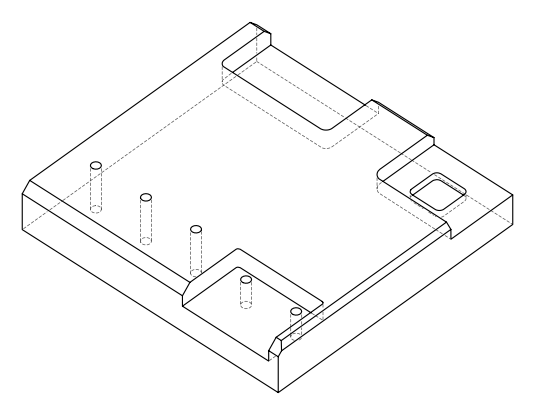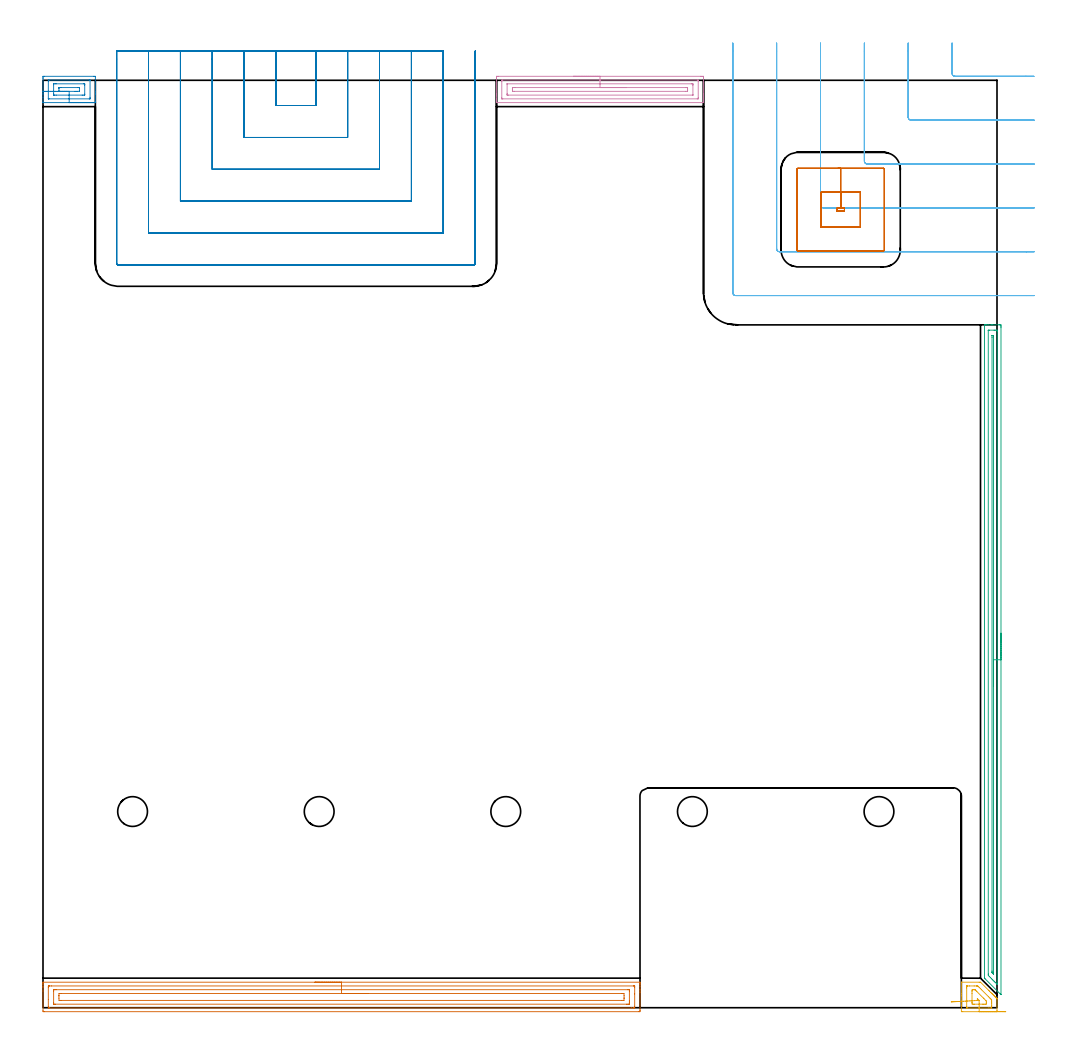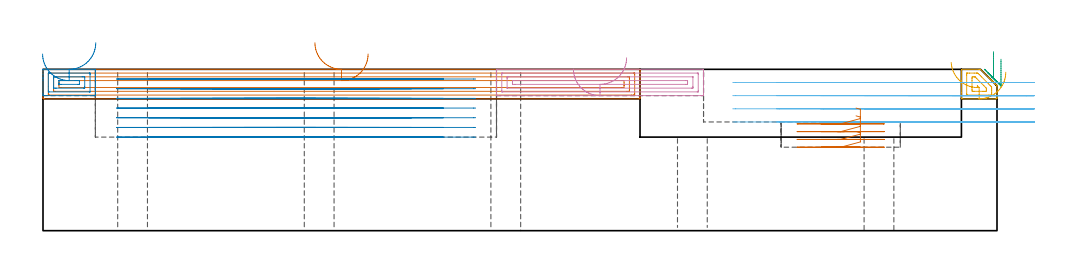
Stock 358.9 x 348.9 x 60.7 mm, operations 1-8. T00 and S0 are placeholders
(PLAN: 19 operations, 6 tool changes, 185.8 min)
(1 AREA_MILL | FG_CHAMFER_SURFACE | UGT0205_001 | 7.45 min | 14221 mm3)
(2 AREA_MILL_1 | FG_CHAMFER_SURFACE_1 | UGT0205_001 | 0.84 min | 1253 mm3)
(3 AREA_MILL_2 | FG_CHAMFER_SURFACE_2 | UGT0205_001 | 6.14 min | 4991 mm3)
(4 AREA_MILL_3 | FG_CHAMFER_SURFACE_3 | UGT0205_001 | 2.71 min | 4389 mm3)
(5 AREA_MILL_4 | FG_CHAMFER_SURFACE_4 | UGT0205_001 | 0.62 min | 1068 mm3)
(6 MILL_CORNER_NOTCH_RECTANGULAR | CORNER_NOTCH_RECTANGULAR | UGT0201_105 | Follow Part, ap 5.5, ae 75% | 6.63 min | 200130 mm3)
(7 MILL_RECTANGULAR_POCKET | POCKET_RECTANGULAR_STRAIGHT | NXT0201_011 | Follow Part, ap 3, ae 75% | 2.13 min | 18020 mm3)
(8 MILL_SLOT | SLOT_PARTIAL_RECTANGULAR | UGT0201_008 | Follow Part, ap 4, ae 75% | 25.81 min | 296875 mm3)
(9 MILL_SLOT_1 | SLOT_PARTIAL_RECTANGULAR_1 | NXT0201_008 | Follow Part, ap 1.5, ae 75% | 132.2 min | 254080 mm3)
(10 SPOT_DRILL | STEP1HOLE | NXT0321_9005460120000 | 0.03 min | 14 mm3)
(11 SPOT_DRILL_1 | STEP1HOLE_1 | NXT0321_9005460120000 | 0.03 min | 11 mm3)
(12 SPOT_DRILL_2 | STEP1HOLE_2 | NXT0321_9005460120000 | 0.03 min | 14 mm3)
(13 SPOT_DRILL_3 | STEP1HOLE_3 | NXT0321_9005460120000 | 0.03 min | 13 mm3)
(14 SPOT_DRILL_4 | STEP1HOLE_4 | NXT0321_9005460120000 | 0.03 min | 8 mm3)
(15 DRILL_THROUGH_HOLE_INTO_CENTER | STEP1HOLE | NXT0301_083 | 0.27 min | 5966 mm3)
(16 DRILL_THROUGH_HOLE_INTO_CENTER_1 | STEP1HOLE_1 | NXT0301_083 | 0.17 min | 3436 mm3)
(17 DRILL_THROUGH_HOLE_INTO_CENTER_2 | STEP1HOLE_2 | NXT0301_083 | 0.17 min | 3453 mm3)
(18 DRILL_THROUGH_HOLE_INTO_CENTER_3 | STEP1HOLE_3 | NXT0301_083 | 0.27 min | 5972 mm3)
(19 DRILL_THROUGH_HOLE_INTO_CENTER_4 | STEP1HOLE_4 | NXT0301_083 | 0.27 min | 5959 mm3)
(TOOL UGT0205_001 | Chamfer Mill 20 x 3 x 45 deg. | D20 FL50 Z2)
(TOOL UGT0201_105 | End Mill 22 mm | D22 FL25 Z2)
(TOOL NXT0201_011 | ENDMILL 12mm [2P460-1200-NA 1630] | D12 FL38 Z6)
(TOOL UGT0201_008 | End Mill 16 mm | D16 FL32 Z4)
(TOOL NXT0201_008 | ENDMILL 6mm [2P460-0600-NA 1630] | D6 FL26 Z6)
(TOOL NXT0321_9005460120000 | NC Spot Drill, 142deg, 12mm, Carbide, Uncoated | D12 PA142 FL30 Z2)
(TOOL NXT0301_083 | Carbide Drill 11.2mm [860.1-1120-056A1-MM 2214] | D11.2 PA140 FL72 Z2)
(OP 1 AREA_MILL)
G17 G21 G94 G90
T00 M6
G54
G17 G0 G90 X102.3 Y9.6 S1061 M3
G43 Z70.7 H0
G94 G1 X102.338 Z69.828 F250.
X102.452 Z68.963
X102.641 Z68.112
X102.903 Z67.28
X103.237 Z66.474
X103.64 Z65.7
X104.108 Z64.964
X104.64 Z64.272
X105.229 Z63.629
X105.872 Z63.039
X106.564 Z62.508
X107.3 Z62.04
X108.074 Z61.637
X108.88 Z61.303
X109.712 Z61.041
X110.563 Z60.852
X111.428 Z60.738
X112.3 Z60.7
X224.427
X224.59 Y9.597 Z60.688
X224.594 Y9.531 Z60.623
X224.6 Y9.112 Z60.211
Y8.766 Z59.865
Y8.074 Z59.17
Y6.834 Z57.931
Y6.286 Z57.38
Y5.666 Z56.761
Y-0.869 Z50.229
X224.598 Y-1.145 Z49.952
X224.59 Y-1.492 Z49.606
X224.244 Y-1.499 Z49.599
X0.619 Y-1.5 Z49.6
X0.354 Y-1.497 Z49.602
X0.01 Y-1.492 Z49.606
X0. Y-1.143 Z49.954
Y6.286 Z57.38
Y7.729 Z58.825
Y8.074 Z59.17
Y8.766 Z59.865
Y9.112 Z60.212
X0.006 Y9.531 Z60.623
X0.01 Y9.597 Z60.688
X0.173 Y9.6 Z60.7
X112.3
Y8.186 Z59.286
X222.194
X222.305 Y8.185 Z59.285
X222.527 Y8.181 Z59.281
X222.584 Y8.179 Z59.279
X222.59 Y8.166 Z59.266
X222.596 Y8.132 Z59.232
X222.598 Y8.074 Z59.174
X222.6 Y7.668 Z58.768
Y5.188 Z56.288
X222.599 Y0.514 Z51.614
X222.593 Y0.026 Z51.126
X222.59 Y-0.069 Z51.031
X222.416 Y-0.08 Z51.02
X222.303 Y-0.084 Z51.016
X222.194 Y-0.085 Z51.015
X221.412 Y-0.086 Z51.014
X2.406
X2.295 Y-0.085 Z51.015
X2.073 Y-0.081 Z51.019
X2.016 Y-0.079 Z51.021
X2.01 Y-0.066 Z51.034
X2.004 Y-0.032 Z51.068
X2.001 Y0.026 Z51.126
X2. Y0.432 Z51.532
Y3.115 Z54.215
X2.001 Y7.586 Z58.686
X2.007 Y8.074 Z59.174
X2.01 Y8.169 Z59.269
X2.184 Y8.18 Z59.28
X2.297 Y8.184 Z59.284
X2.406 Y8.185 Z59.285
X3.188 Y8.186 Z59.286
X112.3
Y6.771 Z57.871
X219.922
X220.407 Y6.769 Z57.869
X220.567 Y6.767 Z57.867
X220.587 Y6.765 Z57.865
X220.592 Y6.711 Z57.811
X220.597 Y6.608 Z57.708
X220.599 Y6.479 Z57.579
X220.6 Y6.286 Z57.386
Y2.515 Z53.615
X220.599 Y1.814 Z52.914
X220.598 Y1.623 Z52.723
X220.59 Y1.428 Z52.528
X220.58 Y1.335 Z52.435
X220.528 Y1.333 Z52.433
X220.407 Y1.33 Z52.43
X219.998 Y1.329 Z52.429
X219.513 Y1.328 Z52.428
X4.678 Y1.329 Z52.429
X4.193 Y1.331 Z52.431
X4.032 Y1.333 Z52.433
X4.013 Y1.335 Z52.435
X4.008 Y1.389 Z52.489
X4.003 Y1.492 Z52.592
X4.001 Y1.621 Z52.721
X4. Y1.814 Z52.914
X4.001 Y6.286 Z57.386
X4.002 Y6.477 Z57.577
X4.01 Y6.672 Z57.772
X4.02 Y6.765 Z57.865
X4.072 Y6.767 Z57.867
X4.193 Y6.77 Z57.87
X4.602 Y6.771 Z57.871
X5.087
X112.3
Y5.357 Z56.457
X217.761
X218.577 Y5.35 Z56.45
X218.6 Y4.517 Z55.617
Y3.623 Z54.723
Y3.603 Z54.703
X218.579 Y2.75 Z53.85
X217.726 Y2.743 Z53.843
X6.839
X6.023 Y2.75 Z53.85
X6. Y3.583 Z54.683
Y4.477 Z55.577
Y4.497 Z55.597
X6.021 Y5.35 Z56.45
X6.873 Y5.357 Z56.457
X112.3
X113.172 Z56.495
X114.036 Z56.609
X114.888 Z56.798
X115.72 Z57.06
X116.526 Z57.394
X117.3 Z57.797
X118.036 Z58.266
X118.728 Z58.797
X119.371 Z59.386
X119.96 Z60.029
X120.491 Z60.722
X120.96 Z61.457
X121.363 Z62.231
X121.697 Z63.037
X121.959 Z63.869
X122.148 Z64.721
X122.262 Z65.586
X122.3 Z66.457
G0 Z70.7
M5
M2
(OP 2 AREA_MILL_1)
G17 G21 G94 G90
T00 M6
G54
G17 G0 G90 X19.85 Y340.5 S1061 M3
G43 Z70.7 H0
G94 G1 X19.812 Z69.828 F250.
X19.698 Z68.963
X19.509 Z68.112
X19.247 Z67.28
X18.913 Z66.474
X18.51 Z65.7
X18.042 Z64.964
X17.51 Z64.272
X16.921 Z63.629
X16.278 Z63.039
X15.586 Z62.508
X14.85 Z62.04
X14.076 Z61.637
X13.27 Z61.303
X12.438 Z61.041
X11.587 Z60.852
X10.722 Z60.738
X9.85 Z60.7
X0.09
X0.008 Y340.503 Z60.689
X0. Y340.515 Z60.677
Y340.709 Z60.489
Y342.433 Z58.766
Y343.678 Z57.52
Y343.857 Z57.341
Y344.564 Z56.629
Y349.528 Z51.668
X0.003 Y349.881 Z51.315
X0.007 Y350.391 Z50.805
X0.021 Y350.393 Z50.803
X0.533 Y350.4 Z50.8
X19.167
X19.539 Y350.395 Z50.802
X19.69 Y350.391 Z50.805
X19.7 Y350.235 Z50.961
Y344.564 Z56.629
Y343.857 Z57.341
Y343.678 Z57.52
Y340.71 Z60.489
Y340.515 Z60.677
X19.692 Y340.503 Z60.689
X19.611 Y340.5 Z60.7
X9.85
Y341.914 Z59.286
X2.308
X2.09 Y341.916 Z59.284
X2.038 Y341.918 Z59.282
X2.018 Y341.921 Z59.279
X2.01 Y341.93 Z59.27
X2.004 Y341.981 Z59.219
X2.001 Y342.031 Z59.169
X2. Y348.416 Z52.784
X2.004 Y348.724 Z52.476
X2.01 Y348.929 Z52.271
X2.016 Y348.98 Z52.22
X2.035 Y348.982 Z52.218
X2.089 Y348.984 Z52.216
X2.308 Y348.986 Z52.214
X17.392
X17.61 Y348.984 Z52.216
X17.662 Y348.982 Z52.218
X17.682 Y348.979 Z52.221
X17.69 Y348.97 Z52.23
X17.696 Y348.92 Z52.28
X17.699 Y348.869 Z52.331
X17.7 Y342.484 Z58.716
X17.696 Y342.176 Z59.024
X17.69 Y341.972 Z59.228
X17.685 Y341.92 Z59.28
X17.665 Y341.918 Z59.282
X17.612 Y341.916 Z59.284
X17.392 Y341.914 Z59.286
X9.85
Y343.328 Z57.872
X4.97
X4.432 Y343.329 Z57.871
X4.083 Y343.331 Z57.869
X4.034 Y343.332 Z57.868
X4.012 Y343.335 Z57.865
X4.007 Y343.43 Z57.77
X4.001 Y343.595 Z57.605
X4. Y343.678 Z57.522
Y343.76 Z57.44
Y347.223 Z53.977
Y347.305 Z53.895
X4.003 Y347.387 Z53.813
X4.01 Y347.55 Z53.65
X4.023 Y347.565 Z53.635
X4.04 Y347.568 Z53.632
X4.083 Y347.57 Z53.63
X4.62 Y347.572 Z53.628
X4.97
X15.268 Y347.571 Z53.629
X15.617 Y347.57 Z53.63
X15.666 Y347.568 Z53.632
X15.688 Y347.566 Z53.634
X15.693 Y347.47 Z53.73
X15.699 Y347.305 Z53.895
X15.7 Y347.223 Z53.977
Y347.14 Z54.06
Y343.678 Z57.522
Y343.595 Z57.605
X15.697 Y343.513 Z57.687
X15.69 Y343.35 Z57.85
X15.677 Y343.335 Z57.865
X15.66 Y343.332 Z57.868
X15.617 Y343.33 Z57.87
X15.08 Y343.329 Z57.871
X14.73 Y343.328 Z57.872
X9.85
Y344.743 Z56.457
X6.565
X6.023 Y344.748 Z56.452
X6.013 Y344.749 Z56.451
X6.009 Y344.757 Z56.443
X6.004 Y344.792 Z56.408
X6.001 Y344.866 Z56.334
Y345.822 Z55.378
X6.003 Y346.008 Z55.192
X6.007 Y346.1 Z55.1
X6.01 Y346.142 Z55.058
X6.042 Y346.152 Z55.048
X6.744 Y346.156 Z55.044
X6.924 Y346.157 Z55.043
X13.135
X13.677 Y346.152 Z55.048
X13.687 Y346.151 Z55.049
X13.691 Y346.143 Z55.057
X13.696 Y346.108 Z55.092
X13.699 Y346.034 Z55.166
Y345.078 Z56.122
X13.697 Y344.892 Z56.308
X13.694 Y344.8 Z56.4
X13.69 Y344.758 Z56.442
X13.658 Y344.749 Z56.451
X12.956 Y344.744 Z56.456
X12.776 Y344.743 Z56.457
X12.068
X9.85
X8.978 Z56.495
X8.114 Z56.609
X7.262 Z56.798
X6.43 Z57.06
X5.624 Z57.394
X4.85 Z57.797
X4.114 Z58.266
X3.422 Z58.797
X2.779 Z59.386
X2.19 Z60.029
X1.659 Z60.722
X1.19 Z61.457
X0.787 Z62.231
X0.453 Z63.037
X0.191 Z63.869
X0.002 Z64.721
X-0.112 Z65.586
X-0.15 Z66.457
G0 Z70.7
M5
M2
(OP 3 AREA_MILL_2)
G17 G21 G94 G90
T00 M6
G54
G17 G0 G90 X360.4 Y140.9 S1061 M3
G43 Z70.7 H0
Z64.5
G94 G1 Y140.862 Z63.628 F250.
Y140.748 Z62.764
Y140.559 Z61.912
Y140.297 Z61.08
Y139.963 Z60.274
Y139.56 Z59.5
Y139.092 Z58.764
Y138.56 Z58.072
Y137.971 Z57.429
Y137.328 Z56.84
Y136.636 Z56.308
Y135.9 Z55.84
Y135.126 Z55.437
Y134.32 Z55.103
Y133.488 Z54.841
Y132.637 Z54.652
Y131.772 Z54.538
Y130.9 Z54.5
Y5.06
X360.398 Y4.914 Z54.501
X360.386 Y4.923 Z54.513
X360.241 Y5.06 Z54.658
X354.429 Y10.871 Z60.471
X354.207 Y11.097 Z60.686
X354.204 Y11.104 Z60.689
X354.2 Y11.307 Z60.7
Y256.74
X354.202 Y256.894 Z60.688
X354.205 Y256.9 Z60.685
X354.525 Z60.374
X354.906 Z59.994
X355.537 Z59.358
X356.734 Z58.163
X357.3 Z57.594
X359.662 Z55.234
X359.945 Y256.897 Z54.951
X360.391 Y256.891 Z54.505
X360.394 Y256.749 Z54.503
X360.399 Y256.294 Z54.501
X360.4 Y255.834 Z54.5
Y130.9
X358.986 Z55.914
X358.985 Y9.155 Z55.915
X358.984 Y9.076 Z55.916
X358.979 Y8.795 Z55.921
X358.889 Y8.873 Z56.011
X358.677 Y9.076 Z56.223
X358.182 Y9.568 Z56.718
X357.781 Y9.968 Z57.119
X357.3 Y10.45 Z57.6
X356.889 Y10.861 Z58.011
X356.418 Y11.334 Z58.482
X356.007 Y11.753 Z58.893
X355.621 Y12.165 Z59.279
X355.615 Y12.566 Z59.285
Y12.646
Y254.713
X355.616 Y254.814 Z59.284
X355.618 Y254.864 Z59.282
X355.62 Y254.882 Z59.28
X355.647 Y254.89 Z59.253
X356.034 Y254.898 Z58.866
X357.796 Y254.9 Z57.104
X358.182 Y254.899 Z56.718
X358.681 Y254.897 Z56.219
X358.886 Y254.89 Z56.014
X358.979 Y254.876 Z55.921
X358.984 Y254.589 Z55.916
X358.985 Y254.509 Z55.915
X358.986 Y130.9 Z55.914
X357.572 Z57.328
X357.571 Y13.264 Z57.329
X357.568 Y12.646 Z57.332
X357.567 Y12.645 Z57.333
X357.558 Y12.646 Z57.342
X357.3 Y12.902 Z57.6
X357.144 Y13.062 Z57.756
X357.067 Y13.144 Z57.833
X357.035 Y13.189 Z57.865
X357.034 Y13.264 Z57.866
X357.03 Y13.538 Z57.87
X357.029 Y13.813 Z57.871
Y252.106
X357.031 Y252.724 Z57.869
X357.034 Y252.861 Z57.866
X357.035 Y252.887 Z57.865
X357.069 Y252.892 Z57.831
X357.129 Y252.898 Z57.771
X357.3 Y252.895 Z57.6
X357.473 Y252.89 Z57.427
X357.565 Y252.88 Z57.335
X357.568 Y252.815 Z57.332
X357.57 Y252.724 Z57.33
X357.571 Y252.45 Z57.329
X357.572 Y130.9 Z57.328
Y130.028 Z57.367
Y129.164 Z57.48
Y128.312 Z57.669
Y127.48 Z57.932
Y126.674 Z58.265
Y125.9 Z58.668
Y125.164 Z59.137
Y124.472 Z59.668
Y123.829 Z60.257
Y123.24 Z60.901
Y122.709 Z61.593
Y122.24 Z62.328
Y121.837 Z63.102
Y121.503 Z63.908
Y121.241 Z64.74
Y121.052 Z65.592
Y120.938 Z66.457
Y120.9 Z67.328
G0 Z70.7
M5
M2
(OP 4 AREA_MILL_3)
G17 G21 G94 G90
T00 M6
G54
G17 G0 G90 X199.55 Y350.4 S1061 M3
G43 Z70.7 H0
Z60.8
G94 G1 X199.588 Z59.928 F250.
X199.702 Z59.063
X199.891 Z58.212
X200.153 Z57.38
X200.487 Z56.574
X200.89 Z55.8
X201.359 Z55.064
X201.89 Z54.372
X202.479 Z53.729
X203.122 Z53.139
X203.814 Z52.608
X204.55 Z52.14
X205.324 Z51.737
X206.13 Z51.403
X206.962 Z51.141
X207.814 Z50.952
X208.678 Z50.838
X209.55 Z50.8
X247.38
X247.902 Y350.399 Z50.801
X248.418 Y350.394 Z50.803
X248.492 Y350.392 Z50.806
X248.5 Y349.881 Z51.316
Y343.678 Z57.516
Y343.093 Z58.104
Y342.791 Z58.405
Y342.207 Z58.989
Y341.905 Z59.29
Y341.301 Z59.898
Y340.853 Z60.346
Y340.526 Z60.665
X248.491 Y340.502 Z60.688
X248.348 Y340.5 Z60.7
X170.752
X170.61 Y340.503 Z60.688
X170.608 Y340.524 Z60.667
X170.6 Y340.853 Z60.346
Y341.301 Z59.898
Y341.905 Z59.29
Y343.093 Z58.104
Y343.678 Z57.516
Y349.589 Z51.608
X170.603 Y349.881 Z51.316
X170.608 Y350.392 Z50.806
X170.682 Y350.394 Z50.803
X171.198 Y350.4 Z50.8
X209.55
Y348.986 Z52.214
X246.118
X246.34 Y348.985 Z52.215
X246.446 Y348.982 Z52.218
X246.489 Y348.979 Z52.221
X246.494 Y348.945 Z52.255
X246.498 Y348.853 Z52.347
X246.5 Y348.616 Z52.584
X246.499 Y342.413 Z58.787
X246.494 Y342.033 Z59.167
X246.49 Y341.93 Z59.27
X246.448 Y341.921 Z59.279
X246.339 Y341.917 Z59.283
X246.118 Y341.914 Z59.286
X172.982
X172.76 Y341.915 Z59.285
X172.654 Y341.918 Z59.282
X172.611 Y341.921 Z59.279
X172.606 Y341.955 Z59.245
X172.602 Y342.047 Z59.153
X172.6 Y342.284 Z58.916
X172.601 Y348.488 Z52.712
X172.606 Y348.867 Z52.333
X172.61 Y348.97 Z52.23
X172.653 Y348.979 Z52.221
X172.761 Y348.983 Z52.217
X172.982 Y348.986 Z52.214
X209.55
Y347.572 Z53.628
X243.984 Y347.571 Z53.629
X244.335 Y347.569 Z53.631
X244.451 Y347.567 Z53.633
X244.485 Y347.565 Z53.635
X244.49 Y347.496 Z53.704
X244.496 Y347.387 Z53.813
X244.499 Y347.223 Z53.977
X244.5 Y347.058 Z54.142
X244.499 Y343.514 Z57.686
X244.493 Y343.349 Z57.851
X244.49 Y343.334 Z57.866
X244.487 Y343.332 Z57.868
X244.466 Y343.33 Z57.87
X244.422 Y343.329 Z57.871
X244.335 Y343.328 Z57.872
X175.116 Y343.329 Z57.871
X174.766 Y343.331 Z57.869
X174.649 Y343.333 Z57.867
X174.615 Y343.335 Z57.865
X174.61 Y343.404 Z57.796
X174.604 Y343.513 Z57.687
X174.601 Y343.678 Z57.522
X174.6 Y343.842 Z57.358
X174.601 Y347.386 Z53.814
X174.607 Y347.551 Z53.649
X174.611 Y347.566 Z53.634
X174.614 Y347.568 Z53.632
X174.634 Y347.57 Z53.63
X174.678 Y347.571 Z53.629
X174.766 Y347.572 Z53.628
X209.55
Y346.157 Z55.043
X241.84
X242.416 Y346.152 Z55.048
X242.476 Y346.151 Z55.049
X242.49 Y346.076 Z55.124
X242.5 Y345.45 Z55.75
X242.499 Y345.032 Z56.168
X242.496 Y344.823 Z56.377
X242.493 Y344.771 Z56.429
X242.49 Y344.751 Z56.449
X242.471 Y344.749 Z56.451
X242.367 Y344.746 Z56.454
X241.659 Y344.743 Z56.457
X177.261
X176.684 Y344.748 Z56.452
X176.624 Y344.749 Z56.451
X176.61 Y344.824 Z56.376
X176.6 Y345.45 Z55.75
X176.601 Y345.868 Z55.332
X176.604 Y346.077 Z55.123
X176.607 Y346.129 Z55.071
X176.61 Y346.149 Z55.051
X176.629 Y346.151 Z55.049
X176.733 Y346.154 Z55.046
X177.441 Y346.157 Z55.043
X177.621
X209.55
X210.422 Z55.081
X211.287 Z55.195
X212.138 Z55.383
X212.97 Z55.646
X213.776 Z55.98
X214.55 Z56.382
X215.286 Z56.851
X215.978 Z57.382
X216.621 Z57.972
X217.21 Z58.615
X217.742 Z59.307
X218.21 Z60.043
X218.613 Z60.816
X218.947 Z61.622
X219.209 Z62.454
X219.398 Z63.306
X219.512 Z64.171
X219.55 Z65.043
G0 Z70.7
M5
M2
(OP 5 AREA_MILL_4)
G17 G21 G94 G90
T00 M6
G54
G17 G0 G90 X362.2 Y-1.5 S1061 M3
G43 Z70.7 H0
Z59.6
G94 G1 X362.162 Z58.728 F250.
X362.048 Z57.864
X361.859 Z57.012
X361.597 Z56.18
X361.263 Z55.374
X360.86 Z54.6
X360.392 Z53.864
X359.86 Z53.172
X359.271 Z52.529
X358.628 Z51.94
X357.936 Z51.408
X357.2 Z50.94
X356.426 Z50.537
X355.62 Z50.203
X354.788 Z49.941
X353.936 Z49.752
X353.072 Z49.638
X352.2 Z49.6
X346.004
X345.506 Y-1.491 Z49.605
X345.502 Y-1.375 Z49.72
X345.5 Y0.92 Z52.016
Y4.497 Z55.591
Y5.268 Z56.366
Y5.391 Z56.49
Y9.426 Z60.525
X345.506 Y9.577 Z60.672
X345.51 Y9.596 Z60.69
X345.561 Y9.6 Z60.7
X352.2
X352.701 Y9.593 Z60.693
X352.713 Y9.587 Z60.687
X355.741 Y6.559 Z57.659
X356.017 Y6.286 Z57.38
X356.626 Y5.674 Z56.774
X356.911 Y5.391 Z56.486
X357.068 Y5.233 Z56.33
X357.199 Y5.102 Z56.2
X357.358 Y4.944 Z56.039
X357.511 Y4.79 Z55.888
X357.651 Y4.65 Z55.748
X357.805 Y4.497 Z55.593
X357.954 Y4.347 Z55.445
X358.103 Y4.198 Z55.296
X358.252 Y4.05 Z55.146
X358.396 Y3.905 Z55.003
X358.555 Y3.746 Z54.844
X358.699 Y3.603 Z54.699
X358.839 Y3.459 Z54.557
X358.891 Y3.398 Z54.495
X358.894 Y3.379 Z54.477
X358.9 Y3.318 Z54.416
Y-0.992 Z50.106
X358.899 Y-1.491 Z49.605
X358.526 Y-1.5 Z49.6
X352.2
Y-0.086 Z51.014
X347.664 Y-0.085 Z51.015
X347.59 Y-0.083 Z51.017
X347.533 Y-0.08 Z51.02
X347.509 Y-0.076 Z51.024
X347.508 Y-0.066 Z51.034
X347.504 Y0.026 Z51.126
X347.5 Y0.302 Z51.402
Y7.457 Z58.557
X347.504 Y8.074 Z59.174
X347.507 Y8.143 Z59.243
X347.509 Y8.172 Z59.272
X347.555 Y8.179 Z59.279
X347.666 Y8.183 Z59.283
X347.774 Y8.184 Z59.284
X348.549 Y8.186 Z59.286
X350.319
X351.205 Y8.185 Z59.285
X351.315
X351.425 Y8.183 Z59.283
X351.64 Y8.179 Z59.279
X351.764 Y8.074 Z59.174
X352.2 Y7.648 Z58.748
X352.67 Y7.18 Z58.28
X353.085 Y6.765 Z57.865
X355.741 Y4.11 Z55.21
X356.247 Y3.603 Z54.703
X356.626 Y3.221 Z54.321
X356.873 Y2.966 Z54.066
X356.89 Y2.709 Z53.809
X356.897 Y2.435 Z53.535
X356.899 Y1.814 Z52.914
X356.9 Y1.537 Z52.637
Y0.92 Z52.02
Y0.643 Z51.743
X356.896 Y0.026 Z51.126
X356.893 Y-0.043 Z51.057
X356.891 Y-0.072 Z51.028
X356.845 Y-0.079 Z51.021
X356.734 Y-0.083 Z51.017
X356.626 Y-0.085 Z51.015
X355.851 Y-0.086 Z51.014
X352.2
Y1.328 Z52.428
X350.43 Y1.329 Z52.429
X350.023 Y1.331 Z52.431
X349.544 Y1.335 Z52.435
X349.504 Y1.814 Z52.914
X349.501 Y1.858 Z52.958
X349.5 Y2.709 Z53.809
Y5.391 Z56.491
X349.502 Y6.286 Z57.386
X349.503 Y6.328 Z57.428
X349.544 Y6.764 Z57.864
X349.953 Y6.767 Z57.867
X350.43 Y6.766 Z57.866
X350.588 Y6.764 Z57.864
X350.636 Y6.753 Z57.853
X350.68 Y6.713 Z57.813
X350.768 Y6.629 Z57.729
X351.115 Y6.286 Z57.386
X351.315 Y6.086 Z57.186
X353.798 Y3.603 Z54.703
X353.97 Y3.43 Z54.53
X354.685 Y2.709 Z53.809
X354.856 Y2.533 Z53.633
X354.896 Y1.814 Z52.914
Y1.773 Z52.873
X354.856 Y1.335 Z52.435
X354.448 Y1.332 Z52.432
X353.97 Y1.329 Z52.429
X353.566
X352.2 Y1.328 Z52.428
X352.164 Y2.745 Z53.845
X351.764
X351.564 Y2.748 Z53.848
X351.521 Y2.749 Z53.849
X351.51 Y2.778 Z53.878
X351.507 Y2.841 Z53.941
X351.502 Y3.414 Z54.514
X352.2 Y2.75 Z53.85
Y2.747 Z53.847
Y2.746 Z53.846
X352.164 Y2.745 Z53.845
X351.293 Y2.698 Z53.836
X350.425 Y2.652 Z53.904
X349.565 Y2.607 Z54.048
X348.722 Y2.562 Z54.266
X347.901 Y2.518 Z54.557
X347.108 Y2.476 Z54.918
X346.349 Y2.436 Z55.347
X345.631 Y2.398 Z55.841
X344.958 Y2.362 Z56.395
X344.337 Y2.329 Z57.006
X343.771 Y2.299 Z57.67
X343.264 Y2.272 Z58.379
X342.822 Y2.249 Z59.131
X342.446 Y2.229 Z59.918
X342.141 Y2.213 Z60.735
X341.907 Y2.2 Z61.576
X341.748 Y2.192 Z62.433
X341.664 Y2.188 Z63.302
G0 Z70.7
M5
M2
(OP 6 MILL_CORNER_NOTCH_RECTANGULAR)
G17 G21 G94 G90
T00 M6
G54
G17 G0 G90 X342. Y362.9 S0 M3
G43 Z70.7 H0
Z55.75
G94 G1 Y359.9 F250.
Y351.493 F500.
G3 X343.093 Y350.4 R1.1
G1 X369.797
X372.797 F250.
G0 Z70.7
X325.5 Y362.9
Z55.75
G1 Y359.9
Y334.994 F500.
G3 X326.594 Y333.9 R1.1
G1 X369.9
X372.9 F250.
G0 Z70.7
X309. Y362.9
Z55.75
G1 Y359.9
Y318.494 F500.
G3 X310.094 Y317.4 R1.1
G1 X369.9
X372.9 F250.
G0 Z70.7
X292.5 Y362.9
Z55.75
G1 Y359.9
Y301.995 F500.
G3 X293.595 Y300.9 R1.1
G1 X369.9
X372.9 F250.
G0 Z70.7
X276. Y362.9
Z55.75
G1 Y359.9
Y285.495 F500.
G3 X277.095 Y284.4 R1.1
G1 X369.9
X372.9 F250.
G0 Z70.7
X259.5 Y362.9
Z55.75
G1 Y359.9
Y268.995 F500.
G3 X260.595 Y267.9 R1.1
G1 X369.9
X372.9 F250.
G0 Z70.7
X342. Y362.9
Z50.8
G1 Y359.9
Y351.493 F500.
G3 X343.093 Y350.4 R1.1
G1 X369.797
X372.797 F250.
G0 Z70.7
X325.5 Y362.9
Z50.8
G1 Y359.9
Y334.994 F500.
G3 X326.594 Y333.9 R1.1
G1 X369.9
X372.9 F250.
G0 Z70.7
X309. Y362.9
Z50.8
G1 Y359.9
Y318.494 F500.
G3 X310.094 Y317.4 R1.1
G1 X369.9
X372.9 F250.
G0 Z70.7
X292.5 Y362.9
Z50.8
G1 Y359.9
Y301.995 F500.
G3 X293.595 Y300.9 R1.1
G1 X369.9
X372.9 F250.
G0 Z70.7
X276. Y362.9
Z50.8
G1 Y359.9
Y285.495 F500.
G3 X277.095 Y284.4 R1.1
G1 X369.9
X372.9 F250.
G0 Z70.7
X259.5 Y362.9
Z50.8
G1 Y359.9
Y268.995 F500.
G3 X260.595 Y267.9 R1.1
G1 X369.9
X372.9 F250.
G0 Z70.7
X342. Y362.9
Z45.85
G1 Y359.9
Y351.493 F500.
G3 X343.093 Y350.4 R1.1
G1 X369.797
X372.797 F250.
G0 Z70.7
X325.5 Y362.9
Z45.85
G1 Y359.9
Y334.994 F500.
G3 X326.594 Y333.9 R1.1
G1 X369.9
X372.9 F250.
G0 Z70.7
X309. Y362.9
Z45.85
G1 Y359.9
Y318.494 F500.
G3 X310.094 Y317.4 R1.1
G1 X369.9
X372.9 F250.
G0 Z70.7
X292.5 Y362.9
Z45.85
G1 Y359.9
Y301.995 F500.
G3 X293.595 Y300.9 R1.1
G1 X369.9
X372.9 F250.
G0 Z70.7
X276. Y362.9
Z45.85
G1 Y359.9
Y285.495 F500.
G3 X277.095 Y284.4 R1.1
G1 X369.9
X372.9 F250.
G0 Z70.7
X259.5 Y362.9
Z45.85
G1 Y359.9
Y268.995 F500.
G3 X260.595 Y267.9 R1.1
G1 X369.9
X372.9 F250.
G0 Z70.7
X342. Y362.9
Z40.9
G1 Y359.9
Y351.493 F500.
G3 X343.093 Y350.4 R1.1
G1 X369.797
X372.797 F250.
G0 Z70.7
X325.5 Y362.9
Z40.9
G1 Y359.9
Y334.994 F500.
G3 X326.594 Y333.9 R1.1
G1 X369.9
X372.9 F250.
G0 Z70.7
X309. Y362.9
Z40.9
G1 Y359.9
Y318.494 F500.
G3 X310.094 Y317.4 R1.1
G1 X369.9
X372.9 F250.
G0 Z70.7
X292.5 Y362.9
Z40.9
G1 Y359.9
Y301.995 F500.
G3 X293.595 Y300.9 R1.1
G1 X369.9
X372.9 F250.
G0 Z70.7
X276. Y362.9
Z40.9
G1 Y359.9
Y285.495 F500.
G3 X277.095 Y284.4 R1.1
G1 X369.9
X372.9 F250.
G0 Z70.7
X259.5 Y362.9
Z40.9
G1 Y359.9
Y268.995 F500.
G3 X260.595 Y267.9 R1.1
G1 X369.9
X372.9 F250.
G0 Z70.7
M5
M2
(OP 7 MILL_RECTANGULAR_POCKET)
G17 G21 G94 G90
T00 M6
G54
G17 G0 G90 X305.869 Y293.7 S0 M3
G43 Z70.7 H1
Z46.12
G94 G1 X307.5 Z45.683 F250.
Y306.8 Z42.173
X300.1 Z40.19
Y300.8
X298.7 F500.
Y299.7
X301.5
Y300.8
X300.1
Y306.8
X292.7
Y293.7
X307.5
Y306.8
X300.1
Y315.8
X284.
G3 X283.7 Y315.5 R0.3
G1 Y285.
G3 X284. Y284.7 R0.3
G1 X316.2
G3 X316.5 Y285. R0.3
G1 Y315.5
G3 X316.2 Y315.8 R0.3
G1 X300.1
X299.1
G0 X305.869 Y293.7 Z43.19
G1 X307.5 Z42.753 F250.
Y306.8 Z39.243
X300.1 Z37.26
Y300.8
X298.7 F500.
Y299.7
X301.5
Y300.8
X300.1
Y306.8
X292.7
Y293.7
X307.5
Y306.8
X300.1
Y315.8
X284.
G3 X283.7 Y315.5 R0.3
G1 Y285.
G3 X284. Y284.7 R0.3
G1 X316.2
G3 X316.5 Y285. R0.3
G1 Y315.5
G3 X316.2 Y315.8 R0.3
G1 X300.1
X299.1
G0 X305.869 Y293.7 Z40.26
G1 X307.5 Z39.823 F250.
Y306.8 Z36.313
X300.1 Z34.33
Y300.8
X298.7 F500.
Y299.7
X301.5
Y300.8
X300.1
Y306.8
X292.7
Y293.7
X307.5
Y306.8
X300.1
Y315.8
X284.
G3 X283.7 Y315.5 R0.3
G1 Y285.
G3 X284. Y284.7 R0.3
G1 X316.2
G3 X316.5 Y285. R0.3
G1 Y315.5
G3 X316.2 Y315.8 R0.3
G1 X300.1
X299.1
G0 X305.869 Y293.7 Z37.33
G1 X307.5 Z36.893 F250.
Y306.8 Z33.383
X300.1 Z31.4
Y300.8
X298.7 F500.
Y299.7
X301.5
Y300.8
X300.1
Y306.8
X292.7
Y293.7
X307.5
Y306.8
X300.1
Y315.8
X284.
G3 X283.7 Y315.5 R0.3
G1 Y285.
G3 X284. Y284.7 R0.3
G1 X316.2
G3 X316.5 Y285. R0.3
G1 Y315.5
G3 X316.2 Y315.8 R0.3
G1 X300.1
X299.1
G0 Z70.7
M5
M2
(OP 8 MILL_SLOT)
G17 G21 G94 G90
T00 M6
G54
G17 G0 G90 X87.7 Y359.9 S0 M3
G43 Z70.7 H0
Z57.057
G94 G1 Y356.9 F250.
Y339.4 F500.
X102.6
Y356.9
Y359.9 F250.
X75.7
Y356.9
Y327.4 F500.
X114.6
Y356.9
Y359.9 F250.
X63.7
Y356.9
Y315.4 F500.
X126.6
Y356.9
Y359.9 F250.
X51.7
Y356.9
Y303.4 F500.
X138.6
Y356.9
Y359.9 F250.
X39.7
Y356.9
Y291.4 F500.
X150.6
Y356.9
Y359.9 F250.
X27.7
Y356.9
Y280. F500.
G3 X28.3 Y279.4 R0.6
G1 X162.
G3 X162.6 Y280. R0.6
G1 Y356.9
Y359.9 F250.
G0 X87.7 Z53.414
G1 Y356.9
Y339.4 F500.
X102.6
Y356.9
Y359.9 F250.
X75.7
Y356.9
Y327.4 F500.
X114.6
Y356.9
Y359.9 F250.
X63.7
Y356.9
Y315.4 F500.
X126.6
Y356.9
Y359.9 F250.
X51.7
Y356.9
Y303.4 F500.
X138.6
Y356.9
Y359.9 F250.
X39.7
Y356.9
Y291.4 F500.
X150.6
Y356.9
Y359.9 F250.
X27.7
Y356.9
Y280. F500.
G3 X28.3 Y279.4 R0.6
G1 X162.
G3 X162.6 Y280. R0.6
G1 Y356.9
Y359.9 F250.
G0 X87.7 Z49.771
G1 Y356.9
Y339.4 F500.
X102.6
Y356.9
Y359.9 F250.
X75.7
Y356.9
Y327.4 F500.
X114.6
Y356.9
Y359.9 F250.
X63.7
Y356.9
Y315.4 F500.
X126.6
Y356.9
Y359.9 F250.
X51.7
Y356.9
Y303.4 F500.
X138.6
Y356.9
Y359.9 F250.
X39.7
Y356.9
Y291.4 F500.
X150.6
Y356.9
Y359.9 F250.
X27.7
Y356.9
Y280. F500.
G3 X28.3 Y279.4 R0.6
G1 X162.
G3 X162.6 Y280. R0.6
G1 Y356.9
Y359.9 F250.
G0 X87.7 Z46.129
G1 Y356.9
Y339.4 F500.
X102.6
Y356.9
Y359.9 F250.
X75.7
Y356.9
Y327.4 F500.
X114.6
Y356.9
Y359.9 F250.
X63.7
Y356.9
Y315.4 F500.
X126.6
Y356.9
Y359.9 F250.
X51.7
Y356.9
Y303.4 F500.
X138.6
Y356.9
Y359.9 F250.
X39.7
Y356.9
Y291.4 F500.
X150.6
Y356.9
Y359.9 F250.
X27.7
Y356.9
Y280. F500.
G3 X28.3 Y279.4 R0.6
G1 X162.
G3 X162.6 Y280. R0.6
G1 Y356.9
Y359.9 F250.
G0 X87.7 Z42.486
G1 Y356.9
Y339.4 F500.
X102.6
Y356.9
Y359.9 F250.
X75.7
Y356.9
Y327.4 F500.
X114.6
Y356.9
Y359.9 F250.
X63.7
Y356.9
Y315.4 F500.
X126.6
Y356.9
Y359.9 F250.
X51.7
Y356.9
Y303.4 F500.
X138.6
Y356.9
Y359.9 F250.
X39.7
Y356.9
Y291.4 F500.
X150.6
Y356.9
Y359.9 F250.
X27.7
Y356.9
Y280. F500.
G3 X28.3 Y279.4 R0.6
G1 X162.
G3 X162.6 Y280. R0.6
G1 Y356.9
Y359.9 F250.
G0 X87.7 Z38.843
G1 Y356.9
Y339.4 F500.
X102.6
Y356.9
Y359.9 F250.
X75.7
Y356.9
Y327.4 F500.
X114.6
Y356.9
Y359.9 F250.
X63.7
Y356.9
Y315.4 F500.
X126.6
Y356.9
Y359.9 F250.
X51.7
Y356.9
Y303.4 F500.
X138.6
Y356.9
Y359.9 F250.
X39.7
Y356.9
Y291.4 F500.
X150.6
Y356.9
Y359.9 F250.
X27.7
Y356.9
Y280. F500.
G3 X28.3 Y279.4 R0.6
G1 X162.
G3 X162.6 Y280. R0.6
G1 Y356.9
Y359.9 F250.
G0 X87.7 Z35.2
G1 Y356.9
Y339.4 F500.
X102.6
Y356.9
Y359.9 F250.
X75.7
Y356.9
Y327.4 F500.
X114.6
Y356.9
Y359.9 F250.
X63.7
Y356.9
Y315.4 F500.
X126.6
Y356.9
Y359.9 F250.
X51.7
Y356.9
Y303.4 F500.
X138.6
Y356.9
Y359.9 F250.
X39.7
Y356.9
Y291.4 F500.
X150.6
Y356.9
Y359.9 F250.
X27.7
Y356.9
Y280. F500.
G3 X28.3 Y279.4 R0.6
G1 X162.
G3 X162.6 Y280. R0.6
G1 Y356.9
Y359.9 F250.
G0 Z70.7
M5
M2
